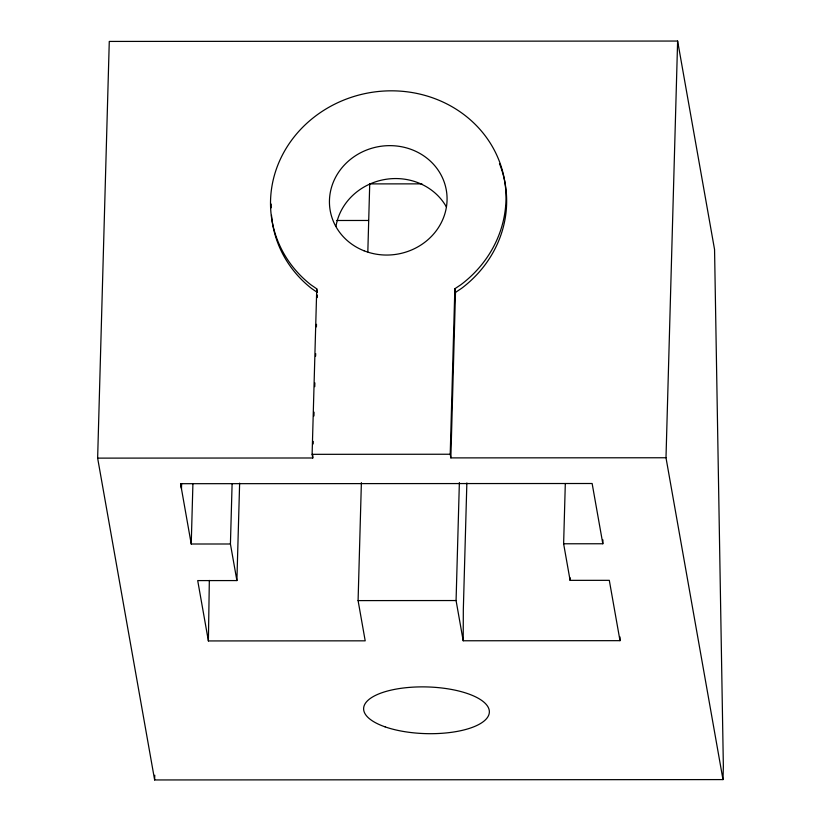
<?xml version="1.0" encoding="UTF-8"?>
<svg xmlns="http://www.w3.org/2000/svg" width="821" height="821" viewBox="0 0 821 821"><rect width="100%" height="100%" fill="white"/><g stroke="black" fill="none" stroke-linecap="round" stroke-linejoin="round"><path stroke-width="1.23" d="M361.384 482.645L358.089 600.603L365.201 640.832L208.39 640.934L209.334 580.447M620.009 636.942L619.999 640.667L463.198 640.77L463.321 609.757L466.862 482.964M97.637 458.128L109.275 41.43L677.623 41.05L714.557 249.512L723.363 766.568L722.993 779.591L154.635 779.95L97.637 458.128L312.76 457.985L312.832 455.439M154.635 779.95L154.769 775.219M181.215 487.346L181.318 483.62M181.472 488.813L181.615 483.682M208.39 640.934L197.707 580.591L236.9 580.57L230.424 543.995L191.231 544.005L192.914 483.743M230.424 543.995L232.107 483.733M236.9 580.57L239.629 483.128M312.76 457.985L312.113 454.331L316.742 288.828L310.872 284.784A118.008 109.244 -10.1 0 1 304.55 125.428A118.008 109.244 -10.1 0 1 476.159 125.315A118.008 109.244 -10.1 0 1 460.93 284.692L454.844 288.735L450.216 454.239L450.862 457.892L665.995 457.759L722.993 779.591M313.16 443.987L313.222 441.431M313.94 415.97L314.043 412.152M314.751 386.691L314.864 382.873M315.613 356.14L315.685 353.584M316.424 326.85L316.495 324.305M317.245 297.571L317.317 295.026M367.829 251.852L369.727 183.894L421.902 183.863M450.862 457.892L455.491 292.389L454.844 288.735M463.198 640.77L456.076 600.541L459.37 482.584M619.999 640.667L609.305 580.334L570.102 580.355L563.627 543.779L565.31 483.518M570.102 580.355L570.174 577.789M563.627 543.779L602.83 543.759L602.932 539.91M665.995 457.759L677.623 41.05M455.491 292.389L461.576 288.345A118.008 109.244 -10.1 0 0 499.476 163.605M336.682 220.49L368.547 220.469M312.113 454.331L450.216 454.239M358.089 600.603L456.076 600.541M602.83 543.759L592.136 483.507L180.569 483.692L191.231 544.005M316.742 288.828L317.388 292.481L311.518 288.438A118.008 109.244 -10.1 0 1 271.505 215.318M335.953 226.442A58.948 54.566 -10.1 0 1 384.577 179.532A58.948 54.566 -10.1 0 1 446.357 206.871M271.166 207.826A118.008 109.244 -10.1 0 1 271.197 204.07M364.062 250.795A58.948 54.566 -10.1 0 0 446.778 193.448A58.948 54.566 -10.1 0 0 353.923 156.79A58.948 54.566 -10.1 0 0 364.062 250.795M385.09 726.862A62.878 23.347 1.6 0 0 488.156 716.312A62.878 23.347 1.6 0 0 406.262 687.68A62.878 23.347 1.6 0 0 385.09 726.862"/></g></svg>
